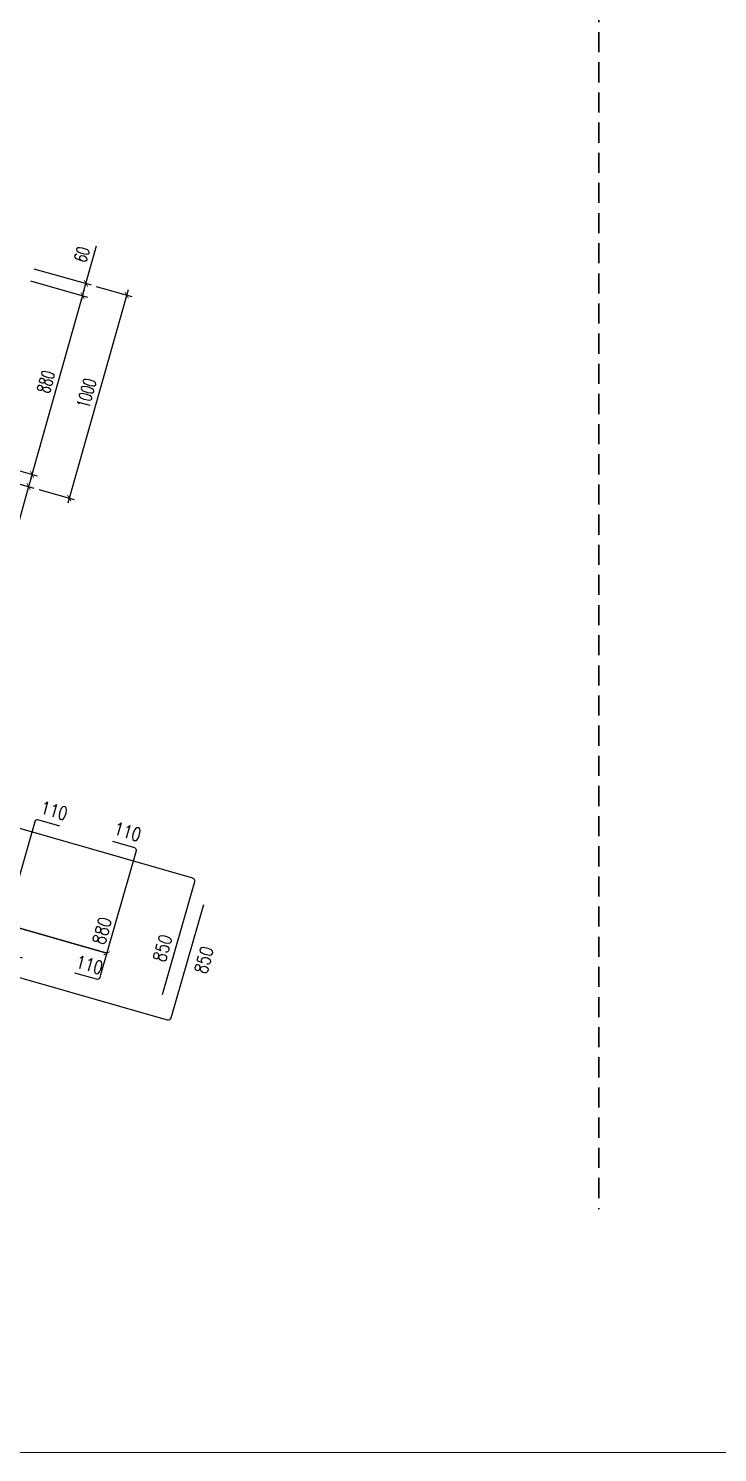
# Model space of a CAD drawing. Header units: millimetres. Extents: x -143483 to 1166745, y -1448440 to -1202244.
# Drawn here: x 622762 to 635820, y -1285398 to -1258407 of the extents above; entities that cross this region are included whole.
import ezdxf

# ---------------------------------------------------------------- set-up
doc = ezdxf.new("R2010")
doc.units = ezdxf.units.MM
doc.header["$LTSCALE"] = 30
doc.header["$PDMODE"] = 3
doc.linetypes.add('DASHED', pattern=[19.05, 12.7, -6.35])
doc.layers.get('0').update_dxf_attribs({"lineweight": 9})
doc.layers.get('Defpoints').update_dxf_attribs({"lineweight": 9})
for name, color, linetype in [('ccu11-Cotthep', 9, 'Continuous'), ('ccu11-Dim', 8, 'Continuous'), ('ccu11-Text', 31, 'Continuous'), ('ccu11-Thepdai', 6, 'Continuous')]:
    doc.layers.add(name, color=color, linetype=linetype)
doc.layers.add('ccu11-Khuat', color=9, linetype='DASHED', lineweight=30)
doc.styles.add('ccu11-dim', font='vnsimli.shx', dxfattribs={"width": 0.65, "bigfont": 'bigfont.shx'})
doc.styles.add('ccu11-vnsimli', font='vnsimli.shx', dxfattribs={"width": 0.8, "bigfont": 'vns.shx'})
doc.dimstyles.new('ccu11-100x4', dxfattribs={"dimscale": 100, "dimtxt": 2.5, "dimasz": 1, "dimexe": 1, "dimexo": 2, "dimgap": 1, "dimtad": 1, "dimdec": 0, "dimlfac": 0.25, "dimdsep": 46, "dimtxsty": 'ccu11-dim', "dimblk": 'ARCHTICK', "dimcen": -1, "dimdle": 1, "dimclrd": 256, "dimclre": 256, "dimclrt": 3, "dimadec": 0, "dimazin": 2, "dimtfac": 0.1, "dimtdec": 0, "dimtmove": 0, "dimatfit": 1, "dimldrblk": 'ARCHTICK', "dimfxl": 0, "dimtvp": 0.833333, "dimtolj": 1, "dimtzin": 12, "dimarcsym": 0})

# ---------------------------------------------------------------- blocks, each defined once
blk = doc.blocks.new('_ARCHTICK')
at = {"color": 0, "linetype": 'ByBlock', "const_width": 0.15}
blk.add_lwpolyline([(-0.5, -0.5), (0.5, 0.5)], dxfattribs=at)
blk = doc.blocks.new('*D2984')
at = {"layer": 'ccu11-Dim', "linetype": 'ByBlock', "lineweight": -2, "ltscale": 30, "transparency": 16777216}
for p, q in [((623851, -1263240), (624053, -1262528)), ((622862, -1262961), (623948, -1263267)), ((622797, -1263191), (623882, -1263498)), ((623786, -1263471), (623851, -1263240)), ((623786, -1263471), (623759, -1263567))]:
    blk.add_line(p, q, dxfattribs=at)
at = {"layer": 'Defpoints', "color": 0, "linetype": 'ByBlock', "ltscale": 30, "transparency": 16777216}
for p in [(622604, -1263137), (622669, -1262906), (623786, -1263471)]:
    blk.add_point(p, dxfattribs=at)
at = {"layer": 'ccu11-Dim', "linetype": 'ByBlock', "lineweight": -2, "ltscale": 30, "transparency": 16777216, "xscale": 100, "yscale": 100, "zscale": 100}
for p, rotation in [((623786, -1263471), 74.22122658711788), ((623851, -1263240), 254.2212265871178)]:
    blk.add_blockref('_ARCHTICK', p, dxfattribs=dict(at, rotation=rotation))
at = {"layer": 'ccu11-Dim', "color": 3, "linetype": 'ByBlock', "ltscale": 30, "transparency": 16777216, "insert": (623773, -1262690), "char_height": 250, "attachment_point": 5, "rotation": 74.2212, "style": 'ccu11-dim'}
blk.add_mtext('\\A1;60', dxfattribs=at)
blk = doc.blocks.new('*D2985')
at = {"layer": 'ccu11-Dim', "linetype": 'ByBlock', "lineweight": -2, "ltscale": 30, "transparency": 16777216}
for p, q in [((622797, -1263191), (623882, -1263498)), ((623813, -1263375), (622802, -1266955)), ((621839, -1266579), (622925, -1266886))]:
    blk.add_line(p, q, dxfattribs=at)
at = {"layer": 'Defpoints', "color": 0, "linetype": 'ByBlock', "ltscale": 30, "transparency": 16777216}
for p in [(622604, -1263137), (621647, -1266524), (622829, -1266858)]:
    blk.add_point(p, dxfattribs=at)
at = {"layer": 'ccu11-Dim', "linetype": 'ByBlock', "lineweight": -2, "ltscale": 30, "transparency": 16777216, "xscale": 100, "yscale": 100, "zscale": 100}
for p, rotation in [((623786, -1263471), 74.22122658711785), ((622829, -1266858), 254.2212265871178)]:
    blk.add_blockref('_ARCHTICK', p, dxfattribs=dict(at, rotation=rotation))
at = {"layer": 'ccu11-Dim', "color": 3, "linetype": 'ByBlock', "ltscale": 30, "transparency": 16777216, "insert": (623091, -1265104), "char_height": 250, "attachment_point": 5, "rotation": 74.2212, "style": 'ccu11-dim'}
blk.add_mtext('\\A1;880', dxfattribs=at)
blk = doc.blocks.new('*D2986')
at = {"layer": 'ccu11-Dim', "linetype": 'ByBlock', "lineweight": -2, "ltscale": 30, "transparency": 16777216}
for p, q in [((621839, -1266579), (622925, -1266886)), ((621774, -1266810), (622860, -1267117)), ((622829, -1266858), (622764, -1267089)), ((622829, -1266858), (622856, -1266762)), ((622764, -1267089), (622563, -1267801))]:
    blk.add_line(p, q, dxfattribs=at)
at = {"layer": 'Defpoints', "color": 0, "linetype": 'ByBlock', "ltscale": 30, "transparency": 16777216}
for p in [(621647, -1266524), (621582, -1266755), (622829, -1266858)]:
    blk.add_point(p, dxfattribs=at)
at = {"layer": 'ccu11-Dim', "linetype": 'ByBlock', "lineweight": -2, "ltscale": 30, "transparency": 16777216, "xscale": 100, "yscale": 100, "zscale": 100}
for p, rotation in [((622829, -1266858), 254.2212265871178), ((622764, -1267089), 74.22122658711785)]:
    blk.add_blockref('_ARCHTICK', p, dxfattribs=dict(at, rotation=rotation))
at = {"layer": 'ccu11-Dim', "color": 3, "linetype": 'ByBlock', "ltscale": 30, "transparency": 16777216, "insert": (622409, -1267517), "char_height": 250, "attachment_point": 5, "rotation": 74.2212, "style": 'ccu11-dim'}
blk.add_mtext('\\A1;60', dxfattribs=at)
blk = doc.blocks.new('*D2987')
at = {"layer": 'ccu11-Dim', "linetype": 'ByBlock', "lineweight": -2, "ltscale": 30, "transparency": 16777216}
for p, q in [((624648, -1263361), (623506, -1267403)), ((624044, -1263295), (624718, -1263485)), ((622956, -1267144), (623630, -1267334))]:
    blk.add_line(p, q, dxfattribs=at)
at = {"layer": 'Defpoints', "color": 0, "linetype": 'ByBlock', "ltscale": 30, "transparency": 16777216}
for p in [(623851, -1263240), (622764, -1267089), (623534, -1267307)]:
    blk.add_point(p, dxfattribs=at)
at = {"layer": 'ccu11-Dim', "linetype": 'ByBlock', "lineweight": -2, "ltscale": 30, "transparency": 16777216, "xscale": 100, "yscale": 100, "zscale": 100}
for p, rotation in [((624621, -1263458), 74.22122658711785), ((623534, -1267307), 254.2212265871178)]:
    blk.add_blockref('_ARCHTICK', p, dxfattribs=dict(at, rotation=rotation))
at = {"layer": 'ccu11-Dim', "color": 3, "linetype": 'ByBlock', "ltscale": 30, "transparency": 16777216, "insert": (623861, -1265321), "char_height": 250, "attachment_point": 5, "rotation": 74.2212, "style": 'ccu11-dim'}
blk.add_mtext('\\A1;1000', dxfattribs=at)

msp = doc.modelspace()

# ---------------------------------------------------------------- linework, layer by layer
at = {"layer": 'ccu11-Khuat'}
msp.add_line((633568.55, -1211613.46), (633568.55, -1280784.41), dxfattribs=at)
at = {"layer": 'ccu11-Thepdai'}
for points in [[(615957.93, -1274049.22), (615908.92, -1271711.16, -0.41421356), (615983.13, -1271670.03), (625867.79, -1274504.41, -0.41421356), (625908.93, -1274578.62), (625293.16, -1276726.06)], [(616081.99, -1272141.57), (616131, -1274479.63, 0.41421356), (616172.14, -1274553.84), (625392.12, -1277197.63, 0.41421356), (625466.34, -1277156.49), (626082.11, -1275009.05)]]:
    msp.add_lwpolyline(points, format="xyb", dxfattribs=at)
at = {"layer": 'ccu11-Thepdai', "flags": 128}
for points in [[(623355.03, -1273526.67), (622941.69, -1273408.15, 0.38911631), (622879.84, -1273442.43), (622205.98, -1275792.49), (622191.56, -1275842.76, 0.38911631), (622225.84, -1275904.61), (622639.18, -1276023.13)], [(624355.06, -1273813.43), (624768.41, -1273931.95, -0.38911631), (624802.69, -1273993.8), (624128.82, -1276343.86), (624114.4, -1276394.13, -0.38911631), (624052.56, -1276428.41), (623639.22, -1276309.89)]]:
    msp.add_lwpolyline(points, format="xyb", dxfattribs=at)
at = {"layer": 'Defpoints', "color": 2}
msp.add_line((-139032.75, -1285397.81), (1029102.19, -1285397.81), dxfattribs=at)

# ---------------------------------------------------------------- texts
at = {"layer": 'ccu11-Text', "style": 'ccu11-vnsimli', "width": 0.8}
for s, rotation, p in [('110', 344, (622965.3, -1273280.6)), ('110', 344, (624358.23, -1273680.01)), ('880', 74, (624203.01, -1275791.11)), ('850', 74, (625350.1, -1276120.03)), ('850', 74, (626135.86, -1276345.34)), ('110', 344, (623635.12, -1276201.78))]:
    msp.add_text(s, height=250, rotation=rotation, dxfattribs=at).set_placement(p)

# ---------------------------------------------------------------- dimensions: what is measured, and where the dimension line sits
at = {"layer": 'ccu11-Dim', "linetype": 'ByBlock', "ltscale": 30}
for base, p1, p2, angle, picture, middle in [((623786.17, -1263471.1), (622669.33, -1262906.12), (622604.07, -1263137.07), 74.221227, '*D2984', (623989.57, -1262751.3)), ((622829, -1266858.47), (621581.63, -1266755.39), (621646.89, -1266524.44), 254.221227, '*D2986', (622625.61, -1267578.27))]:
    dim = msp.add_linear_dim(base=base, p1=p1, p2=p2, angle=angle, dimstyle='ccu11-100x4', dxfattribs=at)
    dim.commit()
    dim.dimension.update_dxf_attribs({"geometry": picture, "text_midpoint": middle, "dimtype": 160})
dim = msp.add_linear_dim(base=(622829, -1266858.47), p1=(622604.07, -1263137.07), p2=(621646.89, -1266524.44), angle=74.221227, dimstyle='ccu11-100x4', override={"dimtmove": 1}, dxfattribs=at)
dim.commit()
dim.dimension.update_dxf_attribs({"geometry": '*D2985', "text_midpoint": (623091.07, -1265103.6)})
dim = msp.add_linear_dim(base=(623533.6, -1267306.96), p1=(623851.44, -1263240.15), p2=(622763.74, -1267089.42), angle=74.221227, dimstyle='ccu11-100x4', dxfattribs=at)
dim.commit()
dim.dimension.update_dxf_attribs({"geometry": '*D2987', "text_midpoint": (623860.92, -1265321.14)})

# ---------------------------------------------------------------- leaders
at = {"layer": 'ccu11-Cotthep', "linetype": 'ByBlock', "ltscale": 30}
for points in [[(618487.04, -1274284.6), (624245.8, -1275935.9)], [(624245.8, -1275935.9), (618487.04, -1274284.6)]]:
    msp.add_leader(points, dimstyle='ccu11-100x4', dxfattribs=at)

doc.saveas('drawing.dxf')
